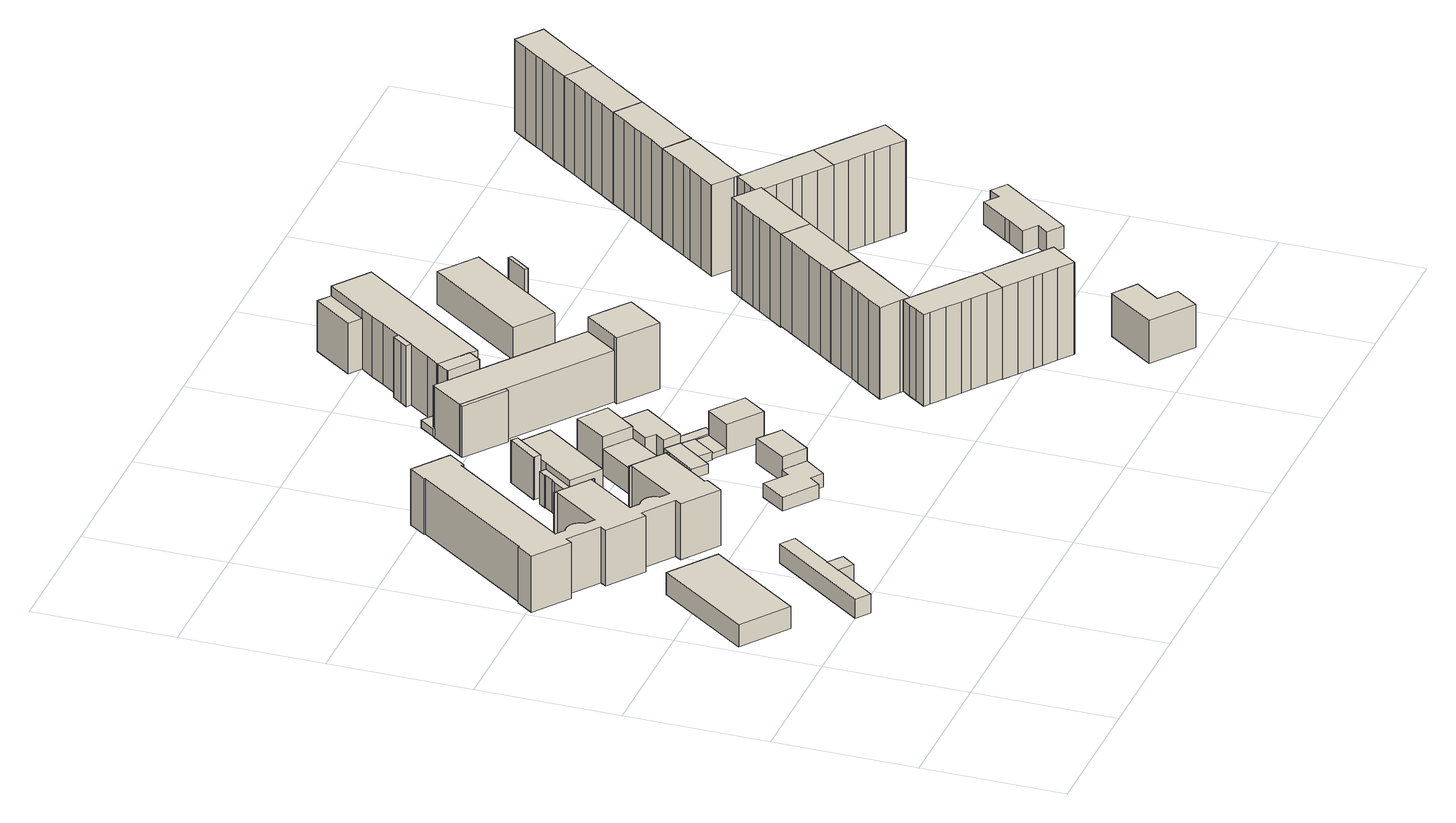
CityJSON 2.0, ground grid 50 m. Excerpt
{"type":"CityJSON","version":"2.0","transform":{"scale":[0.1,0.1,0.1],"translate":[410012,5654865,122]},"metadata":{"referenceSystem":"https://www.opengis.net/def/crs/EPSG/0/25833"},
"CityObjects":{
"building1":{"type":"Building","attributes":{"Dachtyp_tdc":"tdcGableRoof","Gemeindeschluessel":14612000,"Dachneigung":18.66,"QualitaetDacherkennung":89,"Geometrietyp2DReferenz":"3000","measuredHeight":9.84,"function":"31001_2000","roofType":"3100"},"geometry":[{"type":"Solid","lod":"1","boundaries":[[[[0,1,2,3]],[[4,5,6,7]],[[3,5,4,0]],[[2,6,5,3]],[[1,7,6,2]],[[0,4,7,1]]]]}]},
"building2":{"type":"Building","attributes":{"Gemeindeschluessel":14612000,"Geometrietyp2DReferenz":"3000","function":"31001_2000","roofType":"9999"},"children":["building2-1","building2-2"]},
"building2-1":{"type":"BuildingPart","attributes":{"Dachtyp_tdc":"tdcPolyFlatRoof","Dachneigung":4.93,"QualitaetDacherkennung":61,"Geometrietyp2DReferenz":"3000","measuredHeight":7.39,"roofType":"2100"},"parents":["building2"],"geometry":[{"type":"Solid","lod":"1","boundaries":[[[[8,9,10,11]],[[12,13,14,15]],[[11,13,12,8]],[[10,14,13,11]],[[9,15,14,10]],[[8,12,15,9]]]]}]},
"building2-2":{"type":"BuildingPart","attributes":{"Dachtyp_tdc":"tdcPolyFlatRoof","Dachneigung":3.91,"QualitaetDacherkennung":72,"Geometrietyp2DReferenz":"3000","measuredHeight":7.26,"roofType":"2100"},"parents":["building2"],"geometry":[{"type":"Solid","lod":"1","boundaries":[[[[16,17,18,19,20,21]],[[22,23,24,25,12,15]],[[21,23,22,16]],[[20,24,23,21]],[[19,25,24,20]],[[18,12,25,19]],[[17,15,12,18]],[[16,22,15,17]]]]}]},
"building3":{"type":"Building","attributes":{"Dachtyp_tdc":"tdcPolyFlatRoof","Gemeindeschluessel":14612000,"Dachneigung":0,"QualitaetDacherkennung":17,"Geometrietyp2DReferenz":"3000","measuredHeight":20.56,"function":"31001_9998","roofType":"1000"},"geometry":[{"type":"Solid","lod":"1","boundaries":[[[[26,27,28,29,30,31,32,33,34,35,36,37,38,39,40,41,42,43,44,45,46,47,48,49,50,51,52,53,54,55,56,57,58,59,60,61,62,63,64,65,66,67,68,69,70,71,72,73,74,75,76,77,78,79,80,81,82,83,84,85,86,87,88,89,90,91,92,93,94,95,96,97,98,99,100,101,102,103,104,105,106,107,108,109,110,111,112,113,114,115,116,117,118,119,120,121,122]],[[123,124,125,126,127,128,129,130,131,132,133,134,135,136,137,138,139,140,141,142,143,144,145,146,147,148,149,150,151,152,153,154,155,156,157,158,159,160,161,162,163,164,165,166,167,168,169,170,171,172,173,174,175,176,177,178,179,180,181,182,183,184,185,186,187,188,189,190,191,192,193,194,195,196,197,198,199,200,201,202,203,204,205,206,207,208,209,210,211,212,213,214,215,216,217,218,219]],[[122,124,123,26]],[[121,125,124,122]],[[120,126,125,121]],[[119,127,126,120]],[[118,128,127,119]],[[117,129,128,118]],[[116,130,129,117]],[[115,131,130,116]],[[114,132,131,115]],[[113,133,132,114]],[[112,134,133,113]],[[111,135,134,112]],[[110,136,135,111]],[[109,137,136,110]],[[108,138,137,109]],[[107,139,138,108]],[[106,140,139,107]],[[105,141,140,106]],[[104,142,141,105]],[[103,143,142,104]],[[102,144,143,103]],[[101,145,144,102]],[[100,146,145,101]],[[99,147,146,100]],[[98,148,147,99]],[[97,149,148,98]],[[96,150,149,97]],[[95,151,150,96]],[[94,152,151,95]],[[93,153,152,94]],[[92,154,153,93]],[[91,155,154,92]],[[90,156,155,91]],[[89,157,156,90]],[[88,158,157,89]],[[87,159,158,88]],[[86,160,159,87]],[[85,161,160,86]],[[84,162,161,85]],[[83,163,162,84]],[[82,164,163,83]],[[81,165,164,82]],[[80,166,165,81]],[[79,167,166,80]],[[78,168,167,79]],[[77,169,168,78]],[[76,170,169,77]],[[75,171,170,76]],[[74,172,171,75]],[[73,173,172,74]],[[72,174,173,73]],[[71,175,174,72]],[[70,176,175,71]],[[69,177,176,70]],[[68,178,177,69]],[[67,179,178,68]],[[66,180,179,67]],[[65,181,180,66]],[[64,182,181,65]],[[63,183,182,64]],[[62,184,183,63]],[[61,185,184,62]],[[60,186,185,61]],[[59,187,186,60]],[[58,188,187,59]],[[57,189,188,58]],[[56,190,189,57]],[[55,191,190,56]],[[54,192,191,55]],[[53,193,192,54]],[[52,194,193,53]],[[51,195,194,52]],[[50,196,195,51]],[[49,197,196,50]],[[48,198,197,49]],[[47,199,198,48]],[[46,200,199,47]],[[45,201,200,46]],[[44,202,201,45]],[[43,203,202,44]],[[42,204,203,43]],[[41,205,204,42]],[[40,206,205,41]],[[39,207,206,40]],[[38,208,207,39]],[[37,209,208,38]],[[36,210,209,37]],[[35,211,210,36]],[[34,212,211,35]],[[33,213,212,34]],[[32,214,213,33]],[[31,215,214,32]],[[30,216,215,31]],[[29,217,216,30]],[[28,218,217,29]],[[27,219,218,28]],[[26,123,219,27]]]]}]},
"building4":{"type":"Building","attributes":{"Dachtyp_tdc":"tdcPolyFlatRoof","Gemeindeschluessel":14612000,"Dachneigung":0,"QualitaetDacherkennung":69,"Geometrietyp2DReferenz":"3000","measuredHeight":5.06,"function":"31001_9998","roofType":"1000"},"geometry":[{"type":"Solid","lod":"1","boundaries":[[[[220,221,222,223,224,225,226,227]],[[228,229,230,231,232,233,234,235]],[[227,229,228,220]],[[226,230,229,227]],[[225,231,230,226]],[[224,232,231,225]],[[223,233,232,224]],[[222,234,233,223]],[[221,235,234,222]],[[220,228,235,221]]]]}]},
"building5":{"type":"Building","attributes":{"Gemeindeschluessel":14612000,"Geometrietyp2DReferenz":"3000","function":"31001_9998","roofType":"9999"},"children":["building5-1","building5-2","building5-3"]},
"building5-1":{"type":"BuildingPart","attributes":{"Dachtyp_tdc":"tdcPolyFlatRoof","Dachneigung":12.09,"QualitaetDacherkennung":50,"Geometrietyp2DReferenz":"3000","measuredHeight":15.98,"roofType":"2100"},"parents":["building5"],"geometry":[{"type":"Solid","lod":"1","boundaries":[[[[236,237,238,239,240]],[[241,242,243,244,245]],[[240,242,241,236]],[[239,243,242,240]],[[238,244,243,239]],[[237,245,244,238]],[[236,241,245,237]]]]}]},
"building5-2":{"type":"BuildingPart","attributes":{"Dachtyp_tdc":"tdcGableRoof","Dachneigung":13.25,"QualitaetDacherkennung":32,"Geometrietyp2DReferenz":"3000","measuredHeight":16.9,"roofType":"3100"},"parents":["building5"],"geometry":[{"type":"Solid","lod":"1","boundaries":[[[[246,247,248,249,250,251,252,253,254]],[[255,256,257,258,259,260,261,243,242]],[[254,256,255,246]],[[253,257,256,254]],[[252,258,257,253]],[[251,259,258,252]],[[250,260,259,251]],[[249,261,260,250]],[[248,243,261,249]],[[247,242,243,248]],[[246,255,242,247]]]]}]},
"building5-3":{"type":"BuildingPart","attributes":{"Dachtyp_tdc":"tdcPolyFlatRoof","Dachneigung":0,"QualitaetDacherkennung":37,"Geometrietyp2DReferenz":"3000","measuredHeight":12,"roofType":"1000"},"parents":["building5"],"geometry":[{"type":"Solid","lod":"1","boundaries":[[[[262,263,264,265,266,267,268,269,270]],[[261,260,271,272,273,274,275,276,277]],[[270,260,261,262]],[[269,271,260,270]],[[268,272,271,269]],[[267,273,272,268]],[[266,274,273,267]],[[265,275,274,266]],[[264,276,275,265]],[[263,277,276,264]],[[262,261,277,263]]]]}]},
"building6":{"type":"Building","attributes":{"Dachtyp_tdc":"tdcGableRoof","Gemeindeschluessel":14612000,"Dachneigung":13.55,"QualitaetDacherkennung":77,"Geometrietyp2DReferenz":"3000","measuredHeight":10.39,"function":"31001_9998","roofType":"3100"},"geometry":[{"type":"Solid","lod":"1","boundaries":[[[[278,279,280,281]],[[282,283,284,285]],[[281,283,282,278]],[[280,284,283,281]],[[279,285,284,280]],[[278,282,285,279]]]]}]},
"building7":{"type":"Building","attributes":{"Dachtyp_tdc":"tdcHipRoof","Gemeindeschluessel":14612000,"Dachneigung":39.66,"QualitaetDacherkennung":82,"Geometrietyp2DReferenz":"3000","measuredHeight":11.11,"function":"31001_9998","roofType":"3200"},"geometry":[{"type":"Solid","lod":"1","boundaries":[[[[286,287,288,289]],[[290,291,292,293]],[[289,291,290,286]],[[288,292,291,289]],[[287,293,292,288]],[[286,290,293,287]]]]}]},
"building8":{"type":"Building","attributes":{"Dachtyp_tdc":"tdcPolyFlatRoof","Gemeindeschluessel":14612000,"Dachneigung":4.74,"QualitaetDacherkennung":78,"Geometrietyp2DReferenz":"3000","measuredHeight":3.82,"function":"31001_9998","roofType":"2100"},"geometry":[{"type":"Solid","lod":"1","boundaries":[[[[294,295,296,297,298]],[[299,300,301,302,303]],[[298,300,299,294]],[[297,301,300,298]],[[296,302,301,297]],[[295,303,302,296]],[[294,299,303,295]]]]}]},
"building9":{"type":"Building","attributes":{"Dachtyp_tdc":"tdcGableRoof","Gemeindeschluessel":14612000,"Dachneigung":13.02,"QualitaetDacherkennung":73,"Geometrietyp2DReferenz":"3000","measuredHeight":14.77,"function":"31001_9998","roofType":"3100"},"geometry":[{"type":"Solid","lod":"1","boundaries":[[[[304,305,306,307]],[[308,309,310,311]],[[307,309,308,304]],[[306,310,309,307]],[[305,311,310,306]],[[304,308,311,305]]]]}]},
"building10":{"type":"Building","attributes":{"Dachtyp_tdc":"tdcPolyFlatRoof","Gemeindeschluessel":14612000,"Dachneigung":4.82,"QualitaetDacherkennung":54,"Geometrietyp2DReferenz":"3000","measuredHeight":2.34,"function":"31001_9998","roofType":"2100"},"geometry":[{"type":"Solid","lod":"1","boundaries":[[[[312,313,314,315]],[[316,317,318,319]],[[315,317,316,312]],[[314,318,317,315]],[[313,319,318,314]],[[312,316,319,313]]]]}]},
"building11":{"type":"Building","attributes":{"Gemeindeschluessel":14612000,"Geometrietyp2DReferenz":"3000","function":"31001_9998","roofType":"9999"},"children":["building11-1","building11-2"]},
"building11-1":{"type":"BuildingPart","attributes":{"Dachtyp_tdc":"tdcPolyFlatRoof","Dachneigung":0,"QualitaetDacherkennung":67,"Geometrietyp2DReferenz":"3000","measuredHeight":3,"roofType":"1000"},"parents":["building11"],"geometry":[{"type":"Solid","lod":"1","boundaries":[[[[320,321,322,323,324,325,326]],[[327,328,329,330,331,332,333]],[[326,328,327,320]],[[325,329,328,326]],[[324,330,329,325]],[[323,331,330,324]],[[322,332,331,323]],[[321,333,332,322]],[[320,327,333,321]]]]}]},
"building11-2":{"type":"BuildingPart","attributes":{"Dachtyp_tdc":"tdcPolyFlatRoof","Dachneigung":0,"QualitaetDacherkennung":71,"Geometrietyp2DReferenz":"3000","measuredHeight":3,"roofType":"1000"},"parents":["building11"],"geometry":[{"type":"Solid","lod":"1","boundaries":[[[[325,324,334,335]],[[329,336,337,330]],[[335,336,329,325]],[[334,337,336,335]],[[324,330,337,334]],[[325,329,330,324]]]]}]},
"building12":{"type":"Building","attributes":{"Dachtyp_tdc":"tdcPolyFlatRoof","Gemeindeschluessel":14612000,"Dachneigung":0,"QualitaetDacherkennung":77,"Geometrietyp2DReferenz":"3000","measuredHeight":7.5,"function":"31001_9998","roofType":"1000"},"geometry":[{"type":"Solid","lod":"1","boundaries":[[[[338,339,340,341,342,343,344]],[[345,346,347,348,349,350,351]],[[344,346,345,338]],[[343,347,346,344]],[[342,348,347,343]],[[341,349,348,342]],[[340,350,349,341]],[[339,351,350,340]],[[338,345,351,339]]]]}]},
"building13":{"type":"Building","attributes":{"Dachtyp_tdc":"tdcFreeFormRoof","Gemeindeschluessel":14612000,"Dachneigung":47.15,"QualitaetDacherkennung":57,"Geometrietyp2DReferenz":"3000","measuredHeight":13.79,"function":"31001_9998","roofType":"5000"},"geometry":[{"type":"Solid","lod":"1","boundaries":[[[[352,353,354,355,356,357]],[[358,359,360,361,362,363]],[[357,359,358,352]],[[356,360,359,357]],[[355,361,360,356]],[[354,362,361,355]],[[353,363,362,354]],[[352,358,363,353]]]]}]},
"building14":{"type":"Building","attributes":{"Dachtyp_tdc":"tdcPolyFlatRoof","Gemeindeschluessel":14612000,"Dachneigung":0,"QualitaetDacherkennung":39,"Geometrietyp2DReferenz":"3000","measuredHeight":2.95,"function":"31001_9998","roofType":"1000"},"geometry":[{"type":"Solid","lod":"1","boundaries":[[[[364,365,366,367,368,369]],[[370,371,372,373,374,375]],[[369,371,370,364]],[[368,372,371,369]],[[367,373,372,368]],[[366,374,373,367]],[[365,375,374,366]],[[364,370,375,365]]]]}]},
"building15":{"type":"Building","attributes":{"Gemeindeschluessel":14612000,"Geometrietyp2DReferenz":"3000","function":"31001_9998","roofType":"9999"},"children":["building15-1","building15-2","building15-3","building15-4","building15-5","building15-6","building15-7","building15-8","building15-9"]},
"building15-1":{"type":"BuildingPart","attributes":{"Dachtyp_tdc":"tdcPolyFlatRoof","Dachneigung":9.56,"QualitaetDacherkennung":42,"Geometrietyp2DReferenz":"3000","measuredHeight":19.15,"roofType":"2100"},"parents":["building15"],"geometry":[{"type":"Solid","lod":"1","boundaries":[[[[376,377,378,379]],[[380,381,382,383]],[[379,381,380,376]],[[378,382,381,379]],[[377,383,382,378]],[[376,380,383,377]]]]}]},
"building15-2":{"type":"BuildingPart","attributes":{"Dachtyp_tdc":"tdcPolyFlatRoof","Dachneigung":0,"QualitaetDacherkennung":58,"Geometrietyp2DReferenz":"3000","measuredHeight":19.04,"roofType":"1000"},"parents":["building15"],"geometry":[{"type":"Solid","lod":"1","boundaries":[[[[384,385,386,387,378,377,388,389,390,391]],[[392,393,394,395,396,383,382,397,398,399]],[[391,393,392,384]],[[390,394,393,391]],[[389,395,394,390]],[[388,396,395,389]],[[377,383,396,388]],[[378,382,383,377]],[[387,397,382,378]],[[386,398,397,387]],[[385,399,398,386]],[[384,392,399,385]]]]}]},
"building15-3":{"type":"BuildingPart","attributes":{"Dachtyp_tdc":"tdcPolyFlatRoof","Dachneigung":0,"QualitaetDacherkennung":59,"Geometrietyp2DReferenz":"3000","measuredHeight":22.37,"roofType":"1000"},"parents":["building15"],"geometry":[{"type":"Solid","lod":"1","boundaries":[[[[400,401,402,403,404,405,406,407,408,409,410,411,412]],[[413,414,415,416,417,418,419,420,421,422,423,424,425]],[[412,414,413,400]],[[411,415,414,412]],[[410,416,415,411]],[[409,417,416,410]],[[408,418,417,409]],[[407,419,418,408]],[[406,420,419,407]],[[405,421,420,406]],[[404,422,421,405]],[[403,423,422,404]],[[402,424,423,403]],[[401,425,424,402]],[[400,413,425,401]]]]}]},
"building15-4":{"type":"BuildingPart","attributes":{"Dachtyp_tdc":"tdcPolyFlatRoof","Dachneigung":0,"QualitaetDacherkennung":52,"Geometrietyp2DReferenz":"3000","measuredHeight":24.45,"roofType":"1000"},"parents":["building15"],"geometry":[{"type":"Solid","lod":"1","boundaries":[[[[426,427,428,429,430,431,432,433]],[[434,435,436,437,438,439,396,440]],[[433,435,434,426]],[[432,436,435,433]],[[431,437,436,432]],[[430,438,437,431]],[[429,439,438,430]],[[428,396,439,429]],[[427,440,396,428]],[[426,434,440,427]]]]}]},
"building15-5":{"type":"BuildingPart","attributes":{"Dachtyp_tdc":"tdcHipAndGableRoof","Dachneigung":39.33,"QualitaetDacherkennung":17,"Geometrietyp2DReferenz":"3000","measuredHeight":7.42,"roofType":"5000"},"parents":["building15"],"geometry":[{"type":"Solid","lod":"1","boundaries":[[[[441,442,443,444,445,446,447]],[[440,395,448,449,450,434,451]],[[447,395,440,441]],[[446,448,395,447]],[[445,449,448,446]],[[444,450,449,445]],[[443,434,450,444]],[[442,451,434,443]],[[441,440,451,442]]]]}]},
"building15-6":{"type":"BuildingPart","attributes":{"Dachtyp_tdc":"tdcPolyFlatRoof","Dachneigung":6.95,"QualitaetDacherkennung":40,"Geometrietyp2DReferenz":"3000","measuredHeight":22.68,"roofType":"2100"},"parents":["building15"],"geometry":[{"type":"Solid","lod":"1","boundaries":[[[[452,453,454,455,456]],[[422,421,457,458,459]],[[455,421,422,456]],[[454,457,421,455]],[[453,458,457,454]],[[452,459,458,453]],[[456,422,459,452]]]]}]},
"building15-7":{"type":"BuildingPart","attributes":{"Dachtyp_tdc":"tdcGableRoof","Dachneigung":69.38,"QualitaetDacherkennung":6,"Geometrietyp2DReferenz":"3000","measuredHeight":26.01,"roofType":"3100"},"parents":["building15"],"geometry":[{"type":"Solid","lod":"1","boundaries":[[[[460,461,462,463]],[[464,437,436,465]],[[463,437,464,460]],[[462,436,437,463]],[[461,465,436,462]],[[460,464,465,461]]]]}]},
"building15-8":{"type":"BuildingPart","attributes":{"Dachtyp_tdc":"tdcPolyFlatRoof","Dachneigung":0,"QualitaetDacherkennung":65,"Geometrietyp2DReferenz":"3000","measuredHeight":22.49,"roofType":"1000"},"parents":["building15"],"geometry":[{"type":"MultiSurface","lod":"1","boundaries":[[[466,467,468,469,470,467]],[[399,392,417,416,393,392]],[[467,392,399,466]],[[470,417,392,467]],[[469,416,417,470]],[[468,393,416,469]],[[467,392,393,468]]]}]},
"building15-9":{"type":"BuildingPart","attributes":{"Dachtyp_tdc":"tdcPolyFlatRoof","Dachneigung":0,"QualitaetDacherkennung":38,"Geometrietyp2DReferenz":"3000","measuredHeight":18.73,"roofType":"1000"},"parents":["building15"],"geometry":[{"type":"Solid","lod":"1","boundaries":[[[[471,472,473,474]],[[425,475,476,413]],[[474,475,425,471]],[[473,476,475,474]],[[472,413,476,473]],[[471,425,413,472]]]]}]},
"building16":{"type":"Building","attributes":{"Dachtyp_tdc":"tdcPolyFlatRoof","Gemeindeschluessel":14612000,"Dachneigung":0,"QualitaetDacherkennung":45,"Geometrietyp2DReferenz":"3000","measuredHeight":33.76,"function":"31001_9998","roofType":"1000"},"geometry":[{"type":"Solid","lod":"1","boundaries":[[[[477,478,479,480,481,482,483,484,485,486,487,488,489,490]],[[491,492,493,494,495,496,497,498,499,500,501,502,503,504]],[[490,492,491,477]],[[489,493,492,490]],[[488,494,493,489]],[[487,495,494,488]],[[486,496,495,487]],[[485,497,496,486]],[[484,498,497,485]],[[483,499,498,484]],[[482,500,499,483]],[[481,501,500,482]],[[480,502,501,481]],[[479,503,502,480]],[[478,504,503,479]],[[477,491,504,478]]]]}]},
"building17":{"type":"Building","attributes":{"Dachtyp_tdc":"tdcPolyFlatRoof","Gemeindeschluessel":14612000,"Dachneigung":0,"QualitaetDacherkennung":43,"Geometrietyp2DReferenz":"3000","measuredHeight":33.94,"function":"31001_9998","roofType":"1000"},"geometry":[{"type":"Solid","lod":"1","boundaries":[[[[505,506,507,508,509,510,511,512,513,514,515,516,517]],[[518,519,520,521,522,523,524,525,526,527,528,529,530]],[[517,519,518,505]],[[516,520,519,517]],[[515,521,520,516]],[[514,522,521,515]],[[513,523,522,514]],[[512,524,523,513]],[[511,525,524,512]],[[510,526,525,511]],[[509,527,526,510]],[[508,528,527,509]],[[507,529,528,508]],[[506,530,529,507]],[[505,518,530,506]]]]}]},
"building18":{"type":"Building","attributes":{"Dachtyp_tdc":"tdcPolyFlatRoof","Gemeindeschluessel":14612000,"Dachneigung":0,"QualitaetDacherkennung":38,"Geometrietyp2DReferenz":"3000","measuredHeight":33.89,"function":"31001_9998","roofType":"1000"},"geometry":[{"type":"Solid","lod":"1","boundaries":[[[[531,532,533,534,535,536,537,538,539,540,541]],[[542,543,544,545,546,547,548,549,550,551,552]],[[541,543,542,531]],[[540,544,543,541]],[[539,545,544,540]],[[538,546,545,539]],[[537,547,546,538]],[[536,548,547,537]],[[535,549,548,536]],[[534,550,549,535]],[[533,551,550,534]],[[532,552,551,533]],[[531,542,552,532]]]]}]},
"building19":{"type":"Building","attributes":{"Dachtyp_tdc":"tdcPolyFlatRoof","Gemeindeschluessel":14612000,"Dachneigung":0,"QualitaetDacherkennung":43,"Geometrietyp2DReferenz":"3000","measuredHeight":33.94,"function":"31001_9998","roofType":"1000"},"geometry":[{"type":"Solid","lod":"1","boundaries":[[[[553,508,507,554,555,556,557,558,559]],[[560,561,562,563,564,565,566,529,528]],[[559,561,560,553]],[[558,562,561,559]],[[557,563,562,558]],[[556,564,563,557]],[[555,565,564,556]],[[554,566,565,555]],[[507,529,566,554]],[[508,528,529,507]],[[553,560,528,508]]]]}]},
"building20":{"type":"Building","attributes":{"Dachtyp_tdc":"tdcFreeFormRoof","Gemeindeschluessel":14612000,"Dachneigung":36.75,"QualitaetDacherkennung":88,"Geometrietyp2DReferenz":"3000","measuredHeight":17.77,"function":"31001_9998","roofType":"5000"},"geometry":[{"type":"Solid","lod":"1","boundaries":[[[[567,568,569,570,571,572]],[[573,574,575,576,577,578]],[[572,574,573,567]],[[571,575,574,572]],[[570,576,575,571]],[[569,577,576,570]],[[568,578,577,569]],[[567,573,578,568]]]]}]},
"building21":{"type":"Building","attributes":{"Gemeindeschluessel":14612000,"Geometrietyp2DReferenz":"3000","function":"31001_9998","roofType":"9999"},"children":["building21-1","building21-2"]},
"building21-1":{"type":"BuildingPart","attributes":{"Dachtyp_tdc":"tdcFreeFormRoof","Dachneigung":69.33,"QualitaetDacherkennung":20,"Geometrietyp2DReferenz":"3000","measuredHeight":20.82,"roofType":"5000"},"parents":["building21"],"geometry":[{"type":"Solid","lod":"1","boundaries":[[[[579,580,581,582]],[[583,584,585,586]],[[582,584,583,579]],[[581,585,584,582]],[[580,586,585,581]],[[579,583,586,580]]]]}]},
"building21-2":{"type":"BuildingPart","attributes":{"Dachtyp_tdc":"tdcHipRoof","Dachneigung":28.85,"QualitaetDacherkennung":74,"Geometrietyp2DReferenz":"3000","measuredHeight":14.29,"roofType":"3200"},"parents":["building21"],"geometry":[{"type":"Solid","lod":"1","boundaries":[[[[587,588,589,590,591,592,593]],[[586,594,595,596,597,598,583]],[[593,594,586,587]],[[592,595,594,593]],[[591,596,595,592]],[[590,597,596,591]],[[589,598,597,590]],[[588,583,598,589]],[[587,586,583,588]]]]}]},
"building22":{"type":"Building","attributes":{"Dachtyp_tdc":"tdcPolyFlatRoof","Gemeindeschluessel":14612000,"Dachneigung":0,"QualitaetDacherkennung":40,"Geometrietyp2DReferenz":"3000","measuredHeight":34.4,"function":"31001_9998","roofType":"1000"},"geometry":[{"type":"Solid","lod":"1","boundaries":[[[[556,599,600,601,602,603,604,605,606,607,608,609,557]],[[610,611,612,613,614,615,616,617,618,619,620,621,622]],[[557,611,610,556]],[[609,612,611,557]],[[608,613,612,609]],[[607,614,613,608]],[[606,615,614,607]],[[605,616,615,606]],[[604,617,616,605]],[[603,618,617,604]],[[602,619,618,603]],[[601,620,619,602]],[[600,621,620,601]],[[599,622,621,600]],[[556,610,622,599]]]]}]},
"building23":{"type":"Building","attributes":{"Dachtyp_tdc":"tdcPolyFlatRoof","Gemeindeschluessel":14612000,"Dachneigung":0,"QualitaetDacherkennung":46,"Geometrietyp2DReferenz":"3000","measuredHeight":33.79,"function":"31001_9998","roofType":"1000"},"geometry":[{"type":"Solid","lod":"1","boundaries":[[[[623,624,625,626,627,628,629,630,631,632,633,634,635,636]],[[637,638,639,640,641,642,643,644,645,646,647,648,649,650]],[[636,638,637,623]],[[635,639,638,636]],[[634,640,639,635]],[[633,641,640,634]],[[632,642,641,633]],[[631,643,642,632]],[[630,644,643,631]],[[629,645,644,630]],[[628,646,645,629]],[[627,647,646,628]],[[626,648,647,627]],[[625,649,648,626]],[[624,650,649,625]],[[623,637,650,624]]]]}]},
"building24":{"type":"Building","attributes":{"Dachtyp_tdc":"tdcPolyFlatRoof","Gemeindeschluessel":14612000,"Dachneigung":0,"QualitaetDacherkennung":49,"Geometrietyp2DReferenz":"3000","measuredHeight":33.79,"function":"31001_9998","roofType":"1000"},"geometry":[{"type":"Solid","lod":"1","boundaries":[[[[651,652,653,654,655,656,657,658,659,660,661,662,663,664,665,666,667,668,669,670]],[[671,672,673,674,675,676,677,678,679,680,681,682,683,684,685,686,687,688,689,690]],[[670,672,671,651]],[[669,673,672,670]],[[668,674,673,669]],[[667,675,674,668]],[[666,676,675,667]],[[665,677,676,666]],[[664,678,677,665]],[[663,679,678,664]],[[662,680,679,663]],[[661,681,680,662]],[[660,682,681,661]],[[659,683,682,660]],[[658,684,683,659]],[[657,685,684,658]],[[656,686,685,657]],[[655,687,686,656]],[[654,688,687,655]],[[653,689,688,654]],[[652,690,689,653]],[[651,671,690,652]]]]}]},
"building25":{"type":"Building","attributes":{"Dachtyp_tdc":"tdcPolyFlatRoof","Gemeindeschluessel":14612000,"Dachneigung":0,"QualitaetDacherkennung":41,"Geometrietyp2DReferenz":"3000","measuredHeight":33.87,"function":"31001_9998","roofType":"1000"},"geometry":[{"type":"Solid","lod":"1","boundaries":[[[[625,691,692,693,694,695,696,697,698,699,626]],[[649,648,700,701,702,703,704,705,706,707,708]],[[626,648,649,625]],[[699,700,648,626]],[[698,701,700,699]],[[697,702,701,698]],[[696,703,702,697]],[[695,704,703,696]],[[694,705,704,695]],[[693,706,705,694]],[[692,707,706,693]],[[691,708,707,692]],[[625,649,708,691]]]]}]},
"building26":{"type":"Building","attributes":{"Dachtyp_tdc":"tdcPolyFlatRoof","Gemeindeschluessel":14612000,"Dachneigung":0,"QualitaetDacherkennung":81,"Geometrietyp2DReferenz":"3000","measuredHeight":8.24,"function":"31001_9998","roofType":"1000"},"geometry":[{"type":"Solid","lod":"1","boundaries":[[[[709,710,711,712,713,714,715,716,717,718]],[[719,720,721,722,723,724,725,726,727,728]],[[718,720,719,709]],[[717,721,720,718]],[[716,722,721,717]],[[715,723,722,716]],[[714,724,723,715]],[[713,725,724,714]],[[712,726,725,713]],[[711,727,726,712]],[[710,728,727,711]],[[709,719,728,710]]]]}]},
"building27":{"type":"Building","attributes":{"Dachtyp_tdc":"tdcPolyFlatRoof","Gemeindeschluessel":14612000,"Dachneigung":0,"QualitaetDacherkennung":40,"Geometrietyp2DReferenz":"3000","measuredHeight":33.91,"function":"31001_9998","roofType":"1000"},"geometry":[{"type":"Solid","lod":"1","boundaries":[[[[729,730,731,732,733,734,735,736,737,738,739,740,741]],[[677,742,743,744,745,746,747,748,749,750,751,752,678]],[[741,742,677,729]],[[740,743,742,741]],[[739,744,743,740]],[[738,745,744,739]],[[737,746,745,738]],[[736,747,746,737]],[[735,748,747,736]],[[734,749,748,735]],[[733,750,749,734]],[[732,751,750,733]],[[731,752,751,732]],[[730,678,752,731]],[[729,677,678,730]]]]}]},
"building28":{"type":"Building","attributes":{"Dachtyp_tdc":"tdcPolyFlatRoof","Gemeindeschluessel":14612000,"Dachneigung":0,"QualitaetDacherkennung":47,"Geometrietyp2DReferenz":"3000","measuredHeight":33.87,"function":"31001_9998","roofType":"1000"},"geometry":[{"type":"Solid","lod":"1","boundaries":[[[[753,754,755,756,757,758,759,760,761,762,763,764,765,766]],[[746,767,768,769,770,771,772,773,774,775,776,777,778,747]],[[766,767,746,753]],[[765,768,767,766]],[[764,769,768,765]],[[763,770,769,764]],[[762,771,770,763]],[[761,772,771,762]],[[760,773,772,761]],[[759,774,773,760]],[[758,775,774,759]],[[757,776,775,758]],[[756,777,776,757]],[[755,778,777,756]],[[754,747,778,755]],[[753,746,747,754]]]]}]},
"building29":{"type":"Building","attributes":{"Dachtyp_tdc":"tdcPolyFlatRoof","Gemeindeschluessel":14612000,"Dachneigung":0,"QualitaetDacherkennung":45,"Geometrietyp2DReferenz":"3000","measuredHeight":33.95,"function":"31001_9998","roofType":"1000"},"geometry":[{"type":"Solid","lod":"1","boundaries":[[[[779,780,781,782,783,784,785,786,787,788,789,762,761,790,791,792,793,794,795,796]],[[797,798,799,800,801,802,803,804,805,806,807,808,809,810,811,812,813,814,815,816]],[[796,798,797,779]],[[795,799,798,796]],[[794,800,799,795]],[[793,801,800,794]],[[792,802,801,793]],[[791,803,802,792]],[[790,804,803,791]],[[761,805,804,790]],[[762,806,805,761]],[[789,807,806,762]],[[788,808,807,789]],[[787,809,808,788]],[[786,810,809,787]],[[785,811,810,786]],[[784,812,811,785]],[[783,813,812,784]],[[782,814,813,783]],[[781,815,814,782]],[[780,816,815,781]],[[779,797,816,780]]]]}]}
},
"vertices":[
[0,781,110],[165,662,110],[401,988,110],[237,1107,110],[0,781,29],[237,1107,29],[401,988,29],[165,662,29],
[458,640,117],[422,591,117],[470,555,117],[506,604,117],[458,640,46],[506,604,46],[470,555,46],[422,591,46],
[314,444,116],[422,591,116],[458,640,116],[566,786,116],[517,822,116],[265,480,116],[314,444,46],[265,480,46],[517,822,46],[566,786,46],
[541,1940,215],[417,2031,215],[373,1971,215],[377,1968,215],[69,1544,215],[65,1547,215],[22,1487,215],[148,1396,215],[163,1418,215],[271,1339,215],[256,1317,215],[383,1226,215],[398,1247,215],[506,1169,215],[491,1147,215],[617,1055,215],[658,1113,215],[660,1116,215],[652,1122,215],[776,1293,215],[784,1287,215],[787,1291,215],[662,1381,215],[659,1377,215],[667,1372,215],[543,1201,215],[535,1206,215],[511,1224,215],[511,1227,215],[510,1231,215],[510,1234,215],[509,1237,215],[508,1240,215],[506,1244,215],[505,1247,215],[503,1249,215],[501,1252,215],[499,1255,215],[496,1257,215],[494,1260,215],[491,1262,215],[488,1264,215],[485,1266,215],[482,1267,215],[479,1268,215],[475,1269,215],[472,1270,215],[469,1271,215],[465,1271,215],[462,1271,215],[459,1271,215],[455,1271,215],[452,1270,215],[448,1269,215],[425,1286,215],[417,1292,215],[541,1463,215],[549,1457,215],[552,1461,215],[427,1552,215],[424,1548,215],[432,1542,215],[308,1371,215],[300,1377,215],[276,1394,215],[276,1398,215],[275,1402,215],[275,1405,215],[274,1408,215],[273,1411,215],[271,1414,215],[270,1417,215],[268,1420,215],[266,1423,215],[264,1426,215],[262,1428,215],[260,1430,215],[257,1432,215],[256,1433,215],[253,1435,215],[250,1437,215],[247,1438,215],[244,1439,215],[241,1440,215],[237,1441,215],[234,1442,215],[231,1442,215],[228,1442,215],[224,1442,215],[221,1442,215],[218,1441,215],[214,1440,215],[190,1457,215],[182,1462,215],[490,1886,215],[498,1880,215],[500,1883,215],[541,1940,9],[500,1883,9],[498,1880,9],[490,1886,9],[182,1462,9],[190,1457,9],[214,1440,9],[218,1441,9],[221,1442,9],[224,1442,9],[228,1442,9],[231,1442,9],[234,1442,9],[237,1441,9],[241,1440,9],[244,1439,9],[247,1438,9],[250,1437,9],[253,1435,9],[256,1433,9],[257,1432,9],[260,1430,9],[262,1428,9],[264,1426,9],[266,1423,9],[268,1420,9],[270,1417,9],[271,1414,9],[273,1411,9],[274,1408,9],[275,1405,9],[275,1402,9],[276,1398,9],[276,1394,9],[300,1377,9],[308,1371,9],[432,1542,9],[424,1548,9],[427,1552,9],[552,1461,9],[549,1457,9],[541,1463,9],[417,1292,9],[425,1286,9],[448,1269,9],[452,1270,9],[455,1271,9],[459,1271,9],[462,1271,9],[465,1271,9],[469,1271,9],[472,1270,9],[475,1269,9],[479,1268,9],[482,1267,9],[485,1266,9],[488,1264,9],[491,1262,9],[494,1260,9],[496,1257,9],[499,1255,9],[501,1252,9],[503,1249,9],[505,1247,9],[506,1244,9],[508,1240,9],[509,1237,9],[510,1234,9],[510,1231,9],[511,1227,9],[511,1224,9],[535,1206,9],[543,1201,9],[667,1372,9],[659,1377,9],[662,1381,9],[787,1291,9],[784,1287,9],[776,1293,9],[652,1122,9],[660,1116,9],[658,1113,9],[617,1055,9],[491,1147,9],[506,1169,9],[398,1247,9],[383,1226,9],[256,1317,9],[271,1339,9],[163,1418,9],[148,1396,9],[22,1487,9],[65,1547,9],[69,1544,9],[377,1968,9],[373,1971,9],[417,2031,9],
[953,870,109],[993,840,109],[1050,914,109],[971,971,109],[951,943,109],[870,1000,109],[808,913,109],[922,830,109],[953,870,58],[922,830,58],[808,913,58],[870,1000,58],[951,943,58],[971,971,58],[1050,914,58],[993,840,58],
[740,1805,186],[661,1700,186],[664,1698,186],[682,1684,186],[761,1790,186],[740,1805,29],[761,1790,29],[682,1684,29],[664,1698,29],[661,1700,29],
[864,1715,172],[761,1790,172],[682,1684,172],[664,1660,172],[584,1553,172],[686,1477,172],[784,1608,172],[811,1645,172],[825,1663,172],[864,1715,29],[825,1663,29],[811,1645,29],[784,1608,29],[686,1477,29],[584,1553,29],[664,1660,29],
[664,1660,149],[645,1673,149],[643,1675,149],[626,1652,149],[628,1650,149],[606,1620,149],[595,1607,149],[566,1566,149],[584,1553,149],[566,1566,29],[595,1607,29],[606,1620,29],[628,1650,29],[626,1652,29],[643,1675,29],[645,1673,29],
[959,1471,136],[865,1539,136],[748,1377,136],[842,1309,136],[959,1471,39],[842,1309,39],[748,1377,39],[865,1539,39],
[971,971,156],[1050,914,156],[1133,1026,156],[1053,1087,156],[971,971,66],[1053,1087,66],[1133,1026,66],[1050,914,66],
[960,1216,89],[995,1262,89],[1056,1343,89],[1005,1382,89],[909,1255,89],[960,1216,54],[909,1255,54],[1005,1382,54],[1056,1343,54],[995,1262,54],
[959,1471,179],[1045,1584,179],[948,1654,179],[865,1539,179],[959,1471,40],[865,1539,40],[948,1654,40],[1045,1584,40],
[1098,1309,83],[1038,1229,83],[1081,1197,83],[1141,1277,83],[1098,1309,62],[1141,1277,62],[1081,1197,62],[1038,1229,62],
[1153,1268,88],[1177,1299,88],[1082,1369,88],[1078,1372,88],[1056,1343,88],[1098,1309,88],[1141,1277,88],[1153,1268,58],[1141,1277,58],[1098,1309,58],[1056,1343,58],[1078,1372,58],[1082,1369,58],[1177,1299,58],
[995,1262,88],[1038,1229,88],[1038,1229,58],[995,1262,58],
[1056,1343,122],[1078,1372,122],[1168,1493,122],[1082,1557,122],[995,1441,122],[1030,1415,122],[1005,1382,122],[1056,1343,47],[1005,1382,47],[1030,1415,47],[995,1441,47],[1082,1557,47],[1168,1493,47],[1078,1372,47],
[1081,1197,174],[1079,1195,174],[1194,1109,174],[1256,1194,174],[1153,1268,174],[1141,1277,174],[1081,1197,64],[1141,1277,64],[1153,1268,64],[1256,1194,64],[1194,1109,64],[1079,1195,64],
[931,2133,65],[975,2100,65],[1010,2149,65],[962,2184,65],[922,2130,65],[926,2126,65],[931,2133,36],[926,2126,36],[922,2130,36],[962,2184,36],[1010,2149,36],[975,2100,36],
[979,1897,220],[987,1909,220],[844,2014,220],[836,2003,220],[979,1897,30],[836,2003,30],[844,2014,30],[987,1909,30],
[975,2100,220],[975,2101,220],[931,2133,220],[926,2126,220],[1326,1660,220],[1412,1779,220],[1075,2026,220],[1075,2027,220],[975,2100,30],[1075,2027,30],[1075,2026,30],[1412,1779,30],[1326,1660,30],[926,2126,30],[931,2133,30],[975,2101,30],
[1361,2626,253],[1258,2486,253],[1223,2440,253],[1189,2391,253],[1137,2321,253],[1096,2265,253],[1042,2191,253],[1012,2150,253],[1010,2149,253],[1007,2145,253],[1107,2071,253],[1131,2053,253],[1486,2534,253],[1361,2626,30],[1486,2534,30],[1131,2053,30],[1107,2071,30],[1007,2145,30],[1010,2149,30],[1012,2150,30],[1042,2191,30],[1096,2265,30],[1137,2321,30],[1189,2391,30],[1223,2440,30],[1258,2486,30],
[1464,1740,274],[1412,1778,274],[1326,1660,274],[1317,1648,274],[1451,1549,274],[1471,1576,274],[1546,1679,274],[1463,1740,274],[1464,1740,30],[1463,1740,30],[1546,1679,30],[1471,1576,30],[1451,1549,30],[1317,1648,30],[1412,1778,30],
[1412,1778,85],[1450,1751,85],[1464,1740,85],[1481,1763,85],[1455,1782,85],[1438,1759,85],[1412,1779,85],[1438,1759,30],[1455,1782,30],[1481,1763,30],[1450,1751,30],
[1122,2332,255],[1097,2298,255],[1081,2276,255],[1096,2265,255],[1137,2321,255],[1081,2276,30],[1097,2298,30],[1122,2332,30],
[1476,1573,220],[1552,1675,220],[1546,1679,220],[1471,1576,220],[1476,1573,30],[1552,1675,30],
[975,2101,255],[975,2100,255],[1075,2027,255],[1107,2071,255],[1007,2145,255],
[1258,2486,217],[1361,2626,217],[1318,2658,217],[1215,2519,217],[1215,2519,30],[1318,2658,30],
[1553,695,411],[1574,680,411],[1623,643,411],[1671,608,411],[1701,586,411],[1751,549,411],[1797,515,411],[1866,608,411],[1771,678,411],[1737,703,411],[1642,773,411],[1621,788,411],[1598,757,411],[1577,728,411],[1553,695,74],[1577,728,74],[1598,757,74],[1621,788,74],[1642,773,74],[1737,703,74],[1771,678,74],[1866,608,74],[1797,515,74],[1751,549,74],[1701,586,74],[1671,608,74],[1623,643,74],[1574,680,74],
[1714,871,412],[1738,903,412],[1806,996,412],[1715,1064,412],[1680,1017,412],[1644,968,412],[1623,940,412],[1587,892,412],[1552,844,412],[1549,841,412],[1612,795,412],[1621,788,412],[1642,773,412],[1714,871,73],[1642,773,73],[1621,788,73],[1612,795,73],[1549,841,73],[1552,844,73],[1587,892,73],[1623,940,73],[1644,968,73],[1680,1017,73],[1715,1064,73],[1806,996,73],[1738,903,73],
[1797,515,412],[1846,478,412],[1895,443,412],[1922,422,412],[1970,387,412],[2020,350,412],[2022,349,412],[2091,443,412],[1994,514,412],[1961,538,412],[1866,608,412],[1797,515,73],[1866,608,73],[1961,538,73],[1994,514,73],[2091,443,73],[2022,349,73],[2020,350,73],[1970,387,73],[1922,422,73],[1895,443,73],[1846,478,73],
[1751,1113,412],[1879,1094,412],[1903,1126,412],[1975,1224,412],[1883,1292,412],[1845,1240,412],[1787,1162,412],[1751,1113,73],[1787,1162,73],[1845,1240,73],[1883,1292,73],[1975,1224,73],[1903,1126,73],[1879,1094,73],
[2054,108,225],[2199,2,225],[2258,83,225],[2194,130,225],[2259,218,225],[2178,277,225],[2054,108,66],[2178,277,66],[2259,218,66],[2194,130,66],[2258,83,66],[2199,2,66],
[1690,2143,269],[1636,2069,269],[1645,2061,269],[1700,2135,269],[1690,2143,69],[1700,2135,69],[1645,2061,69],[1636,2069,69],
[1636,2069,190],[1690,2143,190],[1789,2278,190],[1660,2373,190],[1407,2028,190],[1537,1933,190],[1635,2069,190],[1635,2069,69],[1537,1933,69],[1407,2028,69],[1660,2373,69],[1789,2278,69],
[2045,1318,412],[2068,1349,412],[2140,1447,412],[2128,1456,412],[2118,1463,412],[2049,1515,412],[2029,1488,412],[2012,1466,412],[1975,1416,412],[1954,1387,412],[1919,1340,412],[1975,1224,68],[1883,1292,68],[1919,1340,68],[1954,1387,68],[1975,1416,68],[2012,1466,68],[2029,1488,68],[2049,1515,68],[2118,1463,68],[2128,1456,68],[2140,1447,68],[2068,1349,68],[2045,1318,68],
[2266,1353,403],[2315,1317,403],[2364,1280,403],[2432,1372,403],[2336,1443,403],[2304,1466,403],[2206,1538,403],[2195,1546,403],[2170,1513,403],[2150,1485,403],[2128,1456,403],[2140,1447,403],[2188,1411,403],[2238,1374,403],[2266,1353,65],[2238,1374,65],[2188,1411,65],[2140,1447,65],[2128,1456,65],[2150,1485,65],[2170,1513,65],[2195,1546,65],[2206,1538,65],[2304,1466,65],[2336,1443,65],[2432,1372,65],[2364,1280,65],[2315,1317,65],
[2118,1605,403],[2186,1554,403],[2197,1546,403],[2208,1538,403],[2226,1563,403],[2240,1582,403],[2251,1598,403],[2263,1614,403],[2278,1633,403],[2303,1667,403],[2314,1682,403],[2350,1730,403],[2367,1754,403],[2373,1763,403],[2283,1829,403],[2247,1780,403],[2212,1733,403],[2190,1703,403],[2153,1653,403],[2119,1607,403],[2118,1605,65],[2119,1607,65],[2153,1653,65],[2190,1703,65],[2212,1733,65],[2247,1780,65],[2283,1829,65],[2373,1763,65],[2367,1754,65],[2350,1730,65],[2314,1682,65],[2303,1667,65],[2278,1633,65],[2263,1614,65],[2251,1598,65],[2240,1582,65],[2226,1563,65],[2208,1538,65],[2197,1546,65],[2186,1554,65],
[2411,1245,403],[2461,1207,403],[2490,1186,403],[2539,1149,403],[2586,1114,403],[2587,1113,403],[2657,1207,403],[2560,1278,403],[2528,1302,403],[2528,1302,65],[2560,1278,65],[2657,1207,65],[2587,1113,65],[2586,1114,65],[2539,1149,65],[2490,1186,65],[2461,1207,65],[2411,1245,65],
[2656,605,146],[2844,860,146],[2791,899,146],[2763,860,146],[2715,896,146],[2642,798,146],[2628,778,146],[2583,718,146],[2632,682,146],[2603,644,146],[2656,605,63],[2603,644,63],[2632,682,63],[2583,718,63],[2628,778,63],[2642,798,63],[2715,896,63],[2763,860,63],[2791,899,63],[2844,860,63],
[2283,1829,404],[2373,1763,404],[2400,1799,404],[2415,1818,404],[2425,1833,404],[2442,1855,404],[2466,1887,404],[2537,1985,404],[2447,2051,404],[2411,2002,404],[2376,1955,404],[2355,1926,404],[2320,1878,404],[2320,1878,65],[2355,1926,65],[2376,1955,65],[2411,2002,65],[2447,2051,65],[2537,1985,65],[2466,1887,65],[2442,1855,65],[2425,1833,65],[2415,1818,65],[2400,1799,65],
[2447,2051,403],[2537,1985,403],[2553,2005,403],[2566,2023,403],[2581,2044,403],[2593,2060,403],[2608,2080,403],[2632,2112,403],[2703,2208,403],[2613,2275,403],[2577,2227,403],[2541,2178,403],[2520,2150,403],[2484,2101,403],[2484,2101,65],[2520,2150,65],[2541,2178,65],[2577,2227,65],[2613,2275,65],[2703,2208,65],[2632,2112,65],[2608,2080,65],[2593,2060,65],[2581,2044,65],[2566,2023,65],[2553,2005,65],
[2845,2401,403],[2860,2421,403],[2869,2432,403],[2851,2445,403],[2844,2451,403],[2779,2499,403],[2778,2498,403],[2741,2448,403],[2706,2401,403],[2685,2372,403],[2648,2323,403],[2717,2228,403],[2731,2246,403],[2747,2268,403],[2758,2283,403],[2773,2304,403],[2797,2336,403],[2808,2351,403],[2845,2401,64],[2808,2351,64],[2797,2336,64],[2773,2304,64],[2758,2283,64],[2747,2268,64],[2731,2246,64],[2717,2228,64],[2703,2208,64],[2613,2275,64],[2648,2323,64],[2685,2372,64],[2706,2401,64],[2741,2448,64],[2778,2498,64],[2779,2499,64],[2844,2451,64],[2851,2445,64],[2869,2432,64],[2860,2421,64]
]}
